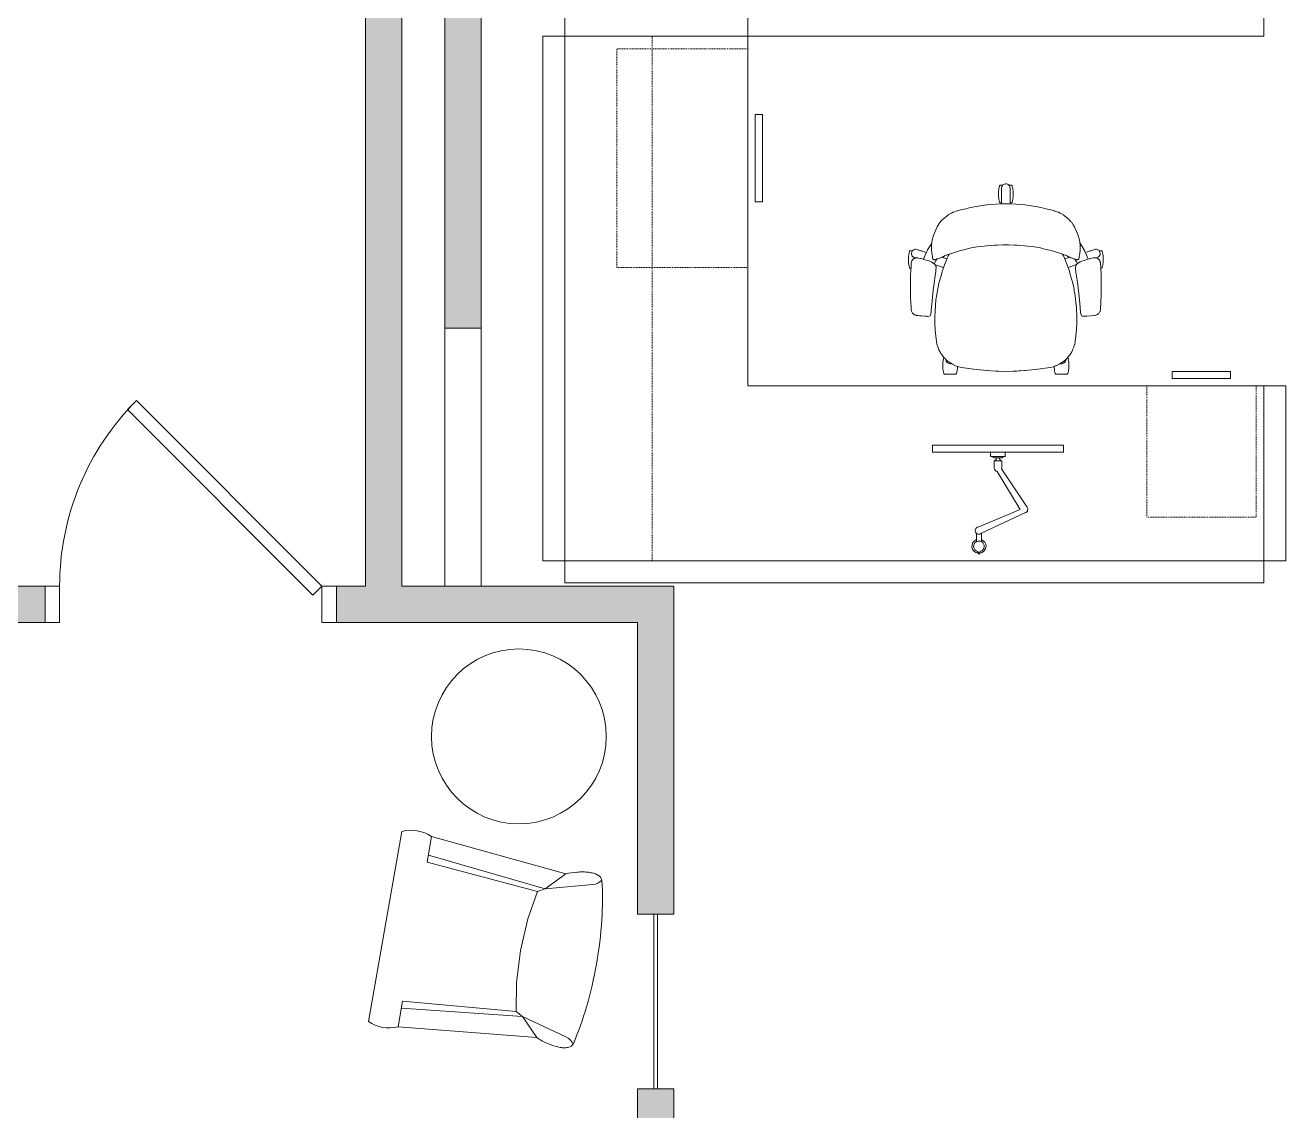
# Model space of a CAD drawing. Header units: inches. Extents: x -675 to 1187, y -924 to 1124.
# Drawn here: x 426.1 to 599.2, y 794.6 to 943.5 of the extents above; entities that cross this region are included whole.
import ezdxf

# ---------------------------------------------------------------- set-up
doc = ezdxf.new("R2010")
doc.units = ezdxf.units.IN
doc.header["$MEASUREMENT"] = 0
doc.linetypes.add('IMPORT-HIDDEN2', pattern=[0.1875, 0.125, -0.0625])
for name, color, linetype, lineweight in [('A-Door-E', 250, 'Continuous', 13), ('A-Furn', 250, 'Continuous', 13), ('A-Furn-Chair', 250, 'Continuous', 13), ('A-Furn-File', 250, 'Continuous', 13), ('A-Furn-Monitor Arm', 7, 'Continuous', 20), ('A-Furn-Panel', 250, 'Continuous', 13), ('A-Furn-Table', 7, 'Continuous', 20), ('A-GLAZ', 151, 'Continuous', 13), ('A-WALL', 113, 'Continuous', 20), ('A-Wall-E', 50, 'Continuous', 9), ('Base_dwg', 8, 'Continuous', 9)]:
    doc.layers.add(name, color=color, linetype=linetype, lineweight=lineweight)

# ---------------------------------------------------------------- blocks, each defined once
blk = doc.blocks.new('Base_dwg_lounge 2-727843-Level 1 Copy 1')
at = {"layer": 'A-Furn-Chair'}
blk.add_line((13.25, 0), (-13.25, 0), dxfattribs=at)
at = {"layer": 'A-Furn-Chair', "flags": 128}
for points in [[(-10.62, 27.08), (-8.89, 20.72), (-8.38, 19.76), (-4.44, 19.09), (0, 18.87), (4.44, 19.09), (8.38, 19.76)], [(10.62, 27.08), (8.89, 20.72), (8.38, 19.76), (9.69, 4.14), (13.25, 4.14), (11.41, 23.16), (8.89, 20.72), (10.67, 4.14)], [(-10.67, 4.14), (-8.89, 20.72), (-11.41, 23.16), (-13.25, 4.14), (-9.69, 4.14), (-8.38, 19.76)]]:
    blk.add_lwpolyline(points, dxfattribs=at)
at = {"layer": 'A-Furn-Chair'}
for centre, radius, start, end in [((-11.11, 27.38), 0.888, 109.7153, 157.3595), ((-12.59, 26.55), 2.04, 15.1703, 54.8215), ((12.52, 26.59), 1.97, 124.3971, 165.6111), ((11.11, 27.38), 0.888, 22.6409, 70.2852), ((-8.65, 2.07), 5.04, 155.7658, 204.2342), ((8.65, 2.07), 5.04, 335.7658, 24.2342)]:
    blk.add_arc(centre, radius, start, end, dxfattribs=at)
for points, knots in [([(-11.41, 28.22), (-9.65, 28.63), (-5.86, 29.29), (0, 29.54), (5.86, 29.29), (9.65, 28.63), (11.41, 28.22)], [0, 0, 0, 0, 5.442338, 11.499691, 17.557045, 22.999375, 22.999375, 22.999375, 22.999375]), ([(-11.41, 23.16), (-11.62, 23.65), (-11.88, 24.41), (-12.1, 25.44), (-12.18, 26.18), (-12.18, 26.86), (-12.09, 27.38), (-11.97, 27.64), (-11.93, 27.72)], [0, 0, 0, 0, 1.602375, 2.40059, 3.155666, 3.841373, 4.440285, 4.707614, 4.707614, 4.707614, 4.707614]), ([(11.41, 23.16), (11.62, 23.65), (11.88, 24.41), (12.1, 25.44), (12.18, 26.18), (12.18, 26.86), (12.09, 27.38), (11.97, 27.64), (11.93, 27.72)], [0, 0, 0, 0, 1.602375, 2.40059, 3.155666, 3.841373, 4.440285, 4.707614, 4.707614, 4.707614, 4.707614])]:
    blk.add_open_spline(points, degree=3, knots=knots, dxfattribs=at)
blk = doc.blocks.new('Base_dwg__U295-727869-Level 1 Copy 1')
at = {"layer": 'A-Wall-E'}
for points in [[(46.38, -2.5), (46.38, 2.5), (2.5, 2.5), (-2.5, -2.5)], [(86.38, -2.5), (92.88, -2.5), (92.88, 1.25), (90.38, 2.5), (86.38, 2.5)], [(127.72, -2.5), (132.72, 2.5), (95.38, 2.5), (92.88, 1.25), (92.88, -2.5), (94.55, -2.5)]]:
    blk.add_hatch(color=256, dxfattribs=at).paths.add_polyline_path(points, flags=0)
blk.add_line((132.72, 2.5), (95.38, 2.5), dxfattribs=at)
at = {"layer": 'A-Wall-E', "flags": 128}
for points in [[(-2.5, -2.5), (46.38, -2.5), (46.38, 2.5), (2.5, 2.5)], [(90.38, 2.5), (86.38, 2.5), (86.38, -2.5), (92.88, -2.5), (127.72, -2.5)]]:
    blk.add_lwpolyline(points, dxfattribs=at)
blk = doc.blocks.new('Base_dwg__U296-727870-Level 1 Copy 1')
at = {"layer": 'A-Wall-E'}
for points in [[(334.84, -2.5), (340.84, -2.5), (340.84, 2.5), (334.84, 2.5)], [(364.84, 2.5), (364.84, -2.5), (409.84, -2.5), (404.84, 2.5)]]:
    blk.add_hatch(color=256, dxfattribs=at).paths.add_polyline_path(points, flags=0)
at = {"layer": 'A-Wall-E', "flags": 128}
blk.add_lwpolyline([(334.84, 2.5), (334.84, -2.5), (340.84, -2.5), (340.84, 2.5)], close=True, dxfattribs=at)
blk.add_lwpolyline([(404.84, 2.5), (364.84, 2.5), (364.84, -2.5), (409.84, -2.5)], dxfattribs=at)
blk = doc.blocks.new('Base_dwg__U297-727871-Level 1 Copy 1')
at = {"layer": 'A-Wall-E'}
blk.add_hatch(color=256, dxfattribs=at).paths.add_polyline_path([(44.37, -2.5), (44.37, 2.5), (0, 2.5), (0, -2.5)], flags=0)
at = {"layer": 'A-Wall-E', "flags": 128}
blk.add_lwpolyline([(0, 2.5), (0, -2.5), (44.37, -2.5), (44.37, 2.5)], close=True, dxfattribs=at)
blk = doc.blocks.new('Base_dwg__U298-727872-Level 1 Copy 1')
at = {"layer": 'A-Wall-E'}
blk.add_hatch(color=256, dxfattribs=at).paths.add_polyline_path([(81, 0), (79.75, 2.5), (0, 2.5), (0, -2.5), (79.75, -2.5)], flags=0)
at = {"layer": 'A-Wall-E', "flags": 128}
blk.add_lwpolyline([(79.75, 2.5), (0, 2.5), (0, -2.5), (79.75, -2.5)], dxfattribs=at)
blk = doc.blocks.new('Base_dwg__U409-727983-Level 1 Copy 1')
at = {"layer": 'A-Door-E', "flags": 128}
for points in [[(2, 5), (3.24, 3.76), (28.69, 29.22), (27.46, 30.46)], [(2, 0), (0, 0), (0, 5), (2, 5)], [(38, 0), (40, 0), (40, 5), (38, 5)]]:
    blk.add_lwpolyline(points, close=True, dxfattribs=at)
at = {"layer": 'A-Door-E', "color": 50, "lineweight": 9}
blk.add_arc((2, 5), 36, 0, 45, dxfattribs=at)
blk = doc.blocks.new('Base_dwg__U427-728001-Level 1 Copy 1')
at = {"layer": 'A-GLAZ', "color": 50, "lineweight": 9, "flags": 128}
blk.add_lwpolyline([(0, -0.25), (24, -0.25), (24, 0.25), (0, 0.25)], close=True, dxfattribs=at)
blk = doc.blocks.new('Base_dwg__U475-728049-Level 1 Copy 1')
at = {"layer": 'A-WALL', "color": 250, "lineweight": 13, "flags": 128}
blk.add_lwpolyline([(0, 2.5), (0, -2.5), (35.38, -2.5), (35.38, 2.5)], close=True, dxfattribs=at)
blk = doc.blocks.new('Base_dwg_chair 1-728061-Level 1 Copy 1')
at = {"layer": 'A-Furn-Chair'}
for p, q in [((-8.09, 15.45), (-8.78, 15.66)), ((-8.55, 15.74), (-8.56, 15.74)), ((-9.47, 15.4), (-9.83, 14.75))]:
    blk.add_line(p, q, dxfattribs=at)
at = {"layer": 'A-Furn-Chair', "flags": 128}
for points in [[(0.61, 22.99), (0.59, 24.15), (0.59, 24.46), (0.59, 24.6), (0.58, 24.83), (0.58, 24.92), (0.58, 25.05), (0.58, 25.15), (0.57, 25.26), (0.54, 25.37), (0.49, 25.47), (0.42, 25.56), (0.32, 25.64), (0.3, 25.65), (0.22, 25.69), (0.11, 25.72), (0, 25.74), (-0.09, 25.73), (-0.18, 25.71), (-0.2, 25.7), (-0.3, 25.65), (-0.33, 25.63), (-0.4, 25.58), (-0.46, 25.51), (-0.48, 25.49), (-0.54, 25.39), (-0.56, 25.34), (-0.57, 25.28), (-0.59, 25.18), (-0.59, 25.15), (-0.59, 24.99), (-0.59, 24.74), (-0.59, 24.6), (-0.59, 24.46), (-0.6, 24.15), (-0.61, 23.08), (-0.61, 22.99), (-1.4, 22.96), (-2.32, 22.88), (-3.22, 22.77), (-4.07, 22.63), (-4.85, 22.47), (-5.5, 22.32), (-6.17, 22.15), (-6.68, 22.01), (-7.2, 21.84), (-7.22, 21.83), (-7.48, 21.73), (-7.67, 21.63), (-7.87, 21.51), (-7.89, 21.49), (-8.01, 21.38), (-8.04, 21.35), (-8.15, 21.23), (-8.27, 21.17), (-8.57, 20.95), (-8.79, 20.73), (-9.05, 20.41), (-9.29, 20.04), (-9.41, 19.82), (-9.72, 19.18), (-9.92, 18.65), (-10.05, 18.18), (-10.14, 17.79), (-10.18, 17.55), (-10.2, 17.54), (-10.21, 17.52), (-10.48, 17.11), (-10.74, 16.67), (-10.91, 16.32), (-11, 16.15), (-11.01, 16.12), (-11.03, 16.09), (-11.19, 15.7), (-11.21, 15.66), (-11.22, 15.62), (-11.3, 15.39)], [(-0.61, 23.14), (-0.76, 23.14), (-0.82, 23.15), (-0.84, 23.17), (-0.86, 23.19), (-0.89, 23.24), (-0.96, 23.6), (-0.98, 23.78), (-1, 23.97), (-1.01, 24.34), (-1, 24.71), (-0.98, 24.89), (-0.96, 25.07), (-0.89, 25.43), (-0.86, 25.48), (-0.84, 25.5), (-0.82, 25.52), (-0.76, 25.53), (-0.44, 25.53)], [(0.44, 25.53), (0.76, 25.53), (0.81, 25.52), (0.84, 25.5), (0.86, 25.48), (0.88, 25.43), (0.95, 25.07), (0.99, 24.7), (1.01, 24.34), (0.99, 23.97), (0.98, 23.78), (0.95, 23.6), (0.88, 23.24), (0.86, 23.19), (0.84, 23.17), (0.81, 23.15), (0.76, 23.14), (0.61, 23.14)], [(-0.61, 22.99), (-0.46, 22.99), (0, 23), (0.45, 22.99), (1.39, 22.96), (2.32, 22.88), (3.21, 22.77), (4.07, 22.63), (4.84, 22.47), (5.5, 22.32), (6.16, 22.15), (6.68, 22.01), (6.68, 22), (7.2, 21.84), (7.22, 21.83), (7.47, 21.73), (7.67, 21.63), (7.86, 21.51), (7.89, 21.49), (8.01, 21.38), (8.04, 21.35), (8.14, 21.23), (8.27, 21.17), (8.47, 21.01), (8.57, 20.94), (8.69, 20.83), (8.75, 20.77), (8.8, 20.71), (8.92, 20.57), (8.98, 20.49), (9.04, 20.42), (9.04, 20.41), (9.29, 20.03), (9.41, 19.83), (9.47, 19.71), (9.72, 19.18), (9.91, 18.65), (10.05, 18.18), (10.14, 17.77), (10.18, 17.55), (10.19, 17.55), (10.2, 17.53), (10.47, 17.12), (10.78, 16.57), (10.91, 16.32), (11.23, 16.42), (11.51, 16.51), (11.52, 16.52), (11.55, 16.54), (11.6, 16.55), (11.63, 16.55), (11.66, 16.56), (11.79, 16.6), (11.88, 16.62), (12.09, 16.69), (12.21, 16.73), (12.31, 16.75), (12.43, 16.75), (12.54, 16.72), (12.65, 16.68), (12.75, 16.61), (12.8, 16.55), (13.12, 16.55), (13.18, 16.54), (13.2, 16.52), (13.22, 16.5), (13.24, 16.45), (13.32, 16.09), (13.34, 15.84), (13.36, 15.72), (13.37, 15.35), (13.36, 14.98), (13.32, 14.62), (13.24, 14.26), (13.22, 14.21), (13.2, 14.19), (13.18, 14.17), (13.12, 14.16), (13.03, 14.16)], [(-8.97, 15.59), (-9.1, 15.54), (-9.25, 15.49), (-9.34, 15.45), (-9.41, 15.42), (-9.47, 15.4), (-9.52, 15.38), (-9.56, 15.36), (-9.57, 15.36), (-9.59, 15.35), (-9.61, 15.34), (-9.63, 15.33), (-9.63, 15.33), (-9.66, 15.32), (-9.67, 15.32), (-9.69, 15.32), (-9.7, 15.31), (-9.72, 15.31), (-9.73, 15.31), (-9.73, 15.31), (-9.74, 15.31), (-9.74, 15.31), (-9.75, 15.31), (-9.75, 15.31), (-9.76, 15.31), (-9.76, 15.31), (-9.82, 15.32), (-9.85, 15.32), (-9.88, 15.33), (-9.93, 15.35), (-9.94, 15.37), (-9.98, 15.4), (-10.02, 15.45), (-10.02, 15.45), (-10.05, 15.54), (-10.06, 15.59), (-10.07, 15.6), (-10.08, 15.67), (-10.09, 15.75), (-10.09, 15.79), (-10.12, 15.97), (-10.15, 16.22), (-10.2, 16.77), (-10.22, 16.99), (-10.22, 17.07), (-10.22, 17.15), (-10.22, 17.17), (-10.22, 17.2), (-10.2, 17.42), (-10.19, 17.47), (-10.18, 17.55)], [(8.08, 15.44), (8.78, 15.66), (8.68, 15.7), (8.68, 15.7), (8.67, 15.7), (8.66, 15.7), (8.64, 15.71), (8.63, 15.72), (8.59, 15.73), (8.58, 15.73), (8.57, 15.74), (8.55, 15.74), (8.51, 15.76), (8.48, 15.78), (8.46, 15.79), (8.4, 15.83), (8.4, 15.83), (8.39, 15.84), (7.79, 16.06), (7.07, 16.31), (6.22, 16.57), (5.76, 16.69), (5.18, 16.83), (4.74, 16.93), (4.19, 17.03), (3.61, 17.12), (2.97, 17.2), (2.59, 17.24), (1.91, 17.29), (1.57, 17.31), (1.18, 17.33), (0.4, 17.35), (-0.41, 17.35), (-1.18, 17.33), (-1.55, 17.31), (-1.91, 17.29), (-2.65, 17.23), (-2.98, 17.2), (-3.61, 17.12), (-4.19, 17.03), (-4.74, 16.93), (-5.27, 16.81), (-5.76, 16.69), (-6.23, 16.57), (-7.07, 16.31), (-7.79, 16.06), (-8.4, 15.83), (-8.46, 15.79), (-8.49, 15.78), (-8.52, 15.76), (-8.55, 15.74), (-8.6, 15.73)], [(10.18, 17.55), (10.2, 17.45), (10.22, 17.17), (10.22, 17.14), (10.22, 17.11), (10.22, 17.06), (10.22, 17.03), (10.21, 16.98), (10.21, 16.88), (10.19, 16.62), (10.14, 16.22), (10.11, 15.97), (10.09, 15.79), (10.07, 15.65), (10.06, 15.59), (10.05, 15.54), (10.01, 15.45), (9.96, 15.38), (9.92, 15.35), (9.88, 15.33), (9.85, 15.32), (9.76, 15.31), (9.75, 15.31), (9.75, 15.31), (9.74, 15.31), (9.74, 15.31), (9.74, 15.31), (9.73, 15.31), (9.73, 15.31), (9.72, 15.31), (9.72, 15.31), (9.72, 15.31), (9.72, 15.31), (9.72, 15.31), (9.72, 15.31), (9.72, 15.31), (9.7, 15.31), (9.69, 15.31), (9.66, 15.32), (9.65, 15.32), (9.63, 15.33), (9.61, 15.34), (9.59, 15.34), (9.58, 15.35), (9.57, 15.36), (9.56, 15.36), (9.55, 15.36), (9.51, 15.38), (9.4, 15.42), (9.33, 15.45), (9.24, 15.49), (9.15, 15.52), (9.1, 15.54), (8.96, 15.59), (8.94, 15.6), (8.78, 15.66)], [(-10.91, 16.32), (-11.23, 16.42), (-11.52, 16.51), (-11.53, 16.52), (-11.55, 16.54), (-11.6, 16.55), (-11.64, 16.55), (-11.67, 16.56), (-11.79, 16.6), (-11.88, 16.62), (-11.97, 16.65), (-12.09, 16.69), (-12.18, 16.72), (-12.29, 16.75), (-12.4, 16.75), (-12.52, 16.73), (-12.59, 16.71), (-12.63, 16.69), (-12.73, 16.63), (-12.75, 16.61), (-12.81, 16.55), (-13.13, 16.55), (-13.18, 16.54), (-13.21, 16.52), (-13.23, 16.5), (-13.25, 16.45), (-13.32, 16.09), (-13.36, 15.7), (-13.38, 15.35), (-13.36, 14.96), (-13.32, 14.62), (-13.25, 14.26), (-13.23, 14.21), (-13.21, 14.19), (-13.18, 14.17), (-13.13, 14.16), (-13.04, 14.16)], [(-12.81, 16.55), (-12.86, 16.49), (-12.88, 16.46), (-12.92, 16.36), (-12.92, 16.35), (-12.95, 16.26), (-12.95, 16.15), (-12.94, 16.04), (-12.93, 16), (-12.9, 15.92), (-12.84, 15.82), (-12.76, 15.73), (-12.72, 15.7), (-12.67, 15.66), (-12.57, 15.62), (-12.55, 15.61), (-12.45, 15.58), (-12.4, 15.56), (-12.37, 15.55)], [(-7.77, 16.06), (-7.78, 16.06), (-7.78, 16.05), (-7.91, 15.83), (-7.92, 15.8), (-8.04, 15.55), (-8.11, 15.4), (-8.2, 15.17), (-8.41, 14.62), (-8.51, 14.35), (-8.6, 14.11), (-8.62, 14.03), (-8.69, 13.82), (-8.74, 13.67), (-8.94, 12.99), (-9.18, 12.09), (-9.49, 10.54), (-9.59, 9.8), (-9.68, 9.02), (-9.76, 7.55), (-9.75, 6.61), (-9.71, 5.67), (-9.63, 4.84), (-9.54, 4.11), (-9.46, 3.73), (-9.34, 3.35), (-9.18, 2.94), (-8.97, 2.57), (-8.91, 2.46), (-8.84, 2.35), (-8.75, 2.23), (-8.64, 2.08), (-8.59, 2.02), (-8.41, 1.82), (-8.29, 1.7), (-8.22, 1.63), (-8.15, 1.57), (-8.12, 1.54), (-8.04, 1.46), (-7.69, 1.2), (-7.31, 0.97), (-6.91, 0.78), (-6.5, 0.64), (-6.07, 0.54), (-5.07, 0.38), (-4.06, 0.24), (-3.05, 0.14), (-2.61, 0.1), (-2.61, 0.1), (-2.54, 0.1), (-2.04, 0.06), (-1.38, 0.03), (-1.33, 0.03), (-1.02, 0.02), (0, 0), (1.01, 0.02), (1.53, 0.04), (1.82, 0.05), (2.03, 0.06), (2.57, 0.1), (2.68, 0.11), (3.05, 0.14), (4.06, 0.24), (5.07, 0.38), (6.07, 0.54), (6.5, 0.64), (6.77, 0.74), (6.91, 0.78), (7.31, 0.97), (7.68, 1.2), (8.04, 1.46), (8.36, 1.77)], [(-8.6, 15.73), (-8.69, 15.7), (-8.79, 15.66), (-8.97, 15.59), (-8.94, 15.6)], [(8.51, 1.94), (8.65, 2.1), (8.74, 2.22), (8.81, 2.32), (8.91, 2.46), (8.95, 2.54), (9.04, 2.69), (9.13, 2.84), (9.17, 2.94), (9.3, 3.25), (9.33, 3.32), (9.34, 3.35), (9.4, 3.55), (9.44, 3.67), (9.44, 3.68), (9.45, 3.7), (9.45, 3.73), (9.47, 3.78), (9.5, 3.95), (9.52, 4.08), (9.52, 4.09), (9.53, 4.11), (9.63, 4.88), (9.7, 5.68), (9.75, 6.59), (9.75, 7.61), (9.71, 8.52), (9.7, 8.76), (9.63, 9.47), (9.58, 9.92), (9.51, 10.4), (9.39, 11.07), (9.36, 11.26), (9.18, 12.08), (9.06, 12.54), (8.94, 12.99), (8.84, 13.34), (8.69, 13.82), (8.54, 14.26), (8.04, 15.55), (7.9, 15.83), (7.77, 16.06)], [(9.71, 14.65), (9.74, 14.69), (9.75, 14.7), (10, 14.92), (10.03, 14.94), (10.05, 14.95), (10.1, 14.98), (10.13, 14.99), (10.15, 15), (10.21, 15.02), (10.33, 15.07), (10.43, 15.11), (10.74, 15.23), (10.75, 15.23), (11.25, 15.39), (11.45, 15.44), (11.59, 15.48), (11.62, 15.48), (11.98, 15.56), (12.06, 15.57), (12.16, 15.58), (12.22, 15.58), (12.22, 15.58), (12.26, 15.58), (12.35, 15.57), (12.39, 15.56), (12.52, 15.52), (12.54, 15.52), (12.61, 15.48), (12.64, 15.47), (12.67, 15.45), (12.73, 15.4), (12.77, 15.36), (12.84, 15.27), (12.9, 15.18), (12.93, 15.1), (12.96, 15.02), (12.97, 14.95), (12.99, 14.87), (13.03, 14.21), (13.04, 14.05), (13.07, 13.38), (13.1, 12.34), (13.11, 11.39), (13.09, 10.45), (13.05, 9.51), (12.98, 8.46), (12.96, 8.36), (12.94, 8.28), (12.92, 8.21), (12.87, 8.11), (12.82, 8.03), (12.75, 7.96), (12.69, 7.89), (12.62, 7.84), (12.57, 7.81), (12.48, 7.76), (12.44, 7.74), (12.36, 7.72), (12.32, 7.71), (12.26, 7.7), (11.98, 7.67), (11.7, 7.64), (11.14, 7.59), (11.08, 7.58), (10.95, 7.57), (10.83, 7.57), (10.74, 7.57), (10.53, 7.58), (10.41, 7.64), (10.4, 7.65), (10.32, 7.74), (10.32, 7.76), (10.28, 7.88), (10.28, 7.91), (10.25, 8.12), (10.14, 9.36), (10, 10.68), (9.82, 12.25), (9.63, 13.59), (9.61, 13.75), (9.58, 13.99), (9.57, 14.17), (9.57, 14.31), (9.58, 14.38), (9.62, 14.5), (9.66, 14.58), (9.7, 14.64), (9.71, 14.65), (8.54, 14.26)], [(10.91, 16.32), (11, 16.14), (11.01, 16.11), (11.18, 15.72), (11.29, 15.4)], [(12.8, 16.55), (12.84, 16.51), (12.88, 16.43), (12.92, 16.34), (12.94, 16.23), (12.95, 16.19), (12.95, 16.12), (12.93, 16.01), (12.88, 15.9), (12.86, 15.86), (12.82, 15.8), (12.73, 15.71), (12.64, 15.65), (12.54, 15.61), (12.39, 15.56)], [(-9.73, 14.66), (-9.52, 14.59), (-8.54, 14.26)], [(9.46, 15.4), (9.68, 15.04), (9.82, 14.76)], [(-8.52, 1.94), (-8.53, 1.92), (-8.6, 1.51), (-8.64, 1.16), (-8.65, 1.04), (-8.65, 0.82), (-8.65, 0.64), (-8.63, 0.33), (-8.6, 0.08), (-8.53, -0.28), (-8.5, -0.33), (-8.48, -0.35), (-8.46, -0.36), (-8.41, -0.38), (-6.88, -0.38), (-6.83, -0.36), (-6.8, -0.35), (-6.78, -0.33), (-6.76, -0.28), (-6.69, 0.1), (-6.65, 0.45), (-6.64, 0.69)], [(8.36, 1.77), (8.51, 1.94), (8.52, 1.92), (8.59, 1.56), (8.63, 1.19), (8.65, 0.82), (8.65, 0.82), (8.63, 0.45), (8.59, 0.08), (8.52, -0.28), (8.5, -0.33), (8.48, -0.35), (8.45, -0.36), (8.4, -0.38), (6.88, -0.38), (6.82, -0.36), (6.8, -0.35), (6.78, -0.33), (6.76, -0.28), (6.69, 0.08), (6.66, 0.28), (6.64, 0.46), (6.64, 0.6), (6.63, 0.69)], [(-8.23, 1.64), (-8.23, 1.58), (-8.22, 1.53), (-8.19, 1.43), (-8.18, 1.4), (-8.14, 1.32), (-8.1, 1.26), (-8.08, 1.24), (-8, 1.16), (-7.99, 1.16), (-7.91, 1.11), (-7.83, 1.07), (-7.81, 1.07), (-7.7, 1.05), (-7.66, 1.05), (-7.58, 1.05), (-7.49, 1.06), (-7.48, 1.07)], [(7.47, 1.07), (7.54, 1.05), (7.62, 1.05), (7.71, 1.05), (7.79, 1.07), (7.92, 1.12), (7.98, 1.16), (8.05, 1.22), (8.1, 1.27), (8.14, 1.32), (8.18, 1.4), (8.2, 1.47), (8.22, 1.53), (8.22, 1.58), (8.22, 1.64)]]:
    blk.add_lwpolyline(points, dxfattribs=at)
blk.add_lwpolyline([(-9.82, 14.74), (-9.78, 14.71), (-9.75, 14.68), (-9.71, 14.63), (-9.67, 14.57), (-9.62, 14.48), (-9.59, 14.39), (-9.58, 14.33), (-9.57, 14.3), (-9.57, 14.23), (-9.58, 14.15), (-9.59, 14.01), (-9.59, 13.98), (-9.59, 13.95), (-9.59, 13.94), (-9.59, 13.91), (-9.6, 13.89), (-9.6, 13.86), (-9.6, 13.83), (-9.6, 13.82), (-9.61, 13.79), (-9.62, 13.74), (-9.63, 13.65), (-9.74, 12.9), (-9.81, 12.34), (-9.82, 12.26), (-9.84, 12.13), (-9.85, 12.02), (-9.91, 11.55), (-10.06, 10.21), (-10.12, 9.64), (-10.13, 9.53), (-10.15, 9.27), (-10.24, 8.35), (-10.26, 8.11), (-10.28, 7.89), (-10.33, 7.72), (-10.41, 7.63), (-10.53, 7.57), (-10.74, 7.55), (-10.84, 7.55), (-10.95, 7.56), (-11.08, 7.57), (-11.14, 7.57), (-11.57, 7.61), (-11.72, 7.62), (-11.85, 7.64), (-12.07, 7.66), (-12.27, 7.68), (-12.32, 7.69), (-12.36, 7.7), (-12.42, 7.72), (-12.48, 7.74), (-12.52, 7.76), (-12.57, 7.79), (-12.59, 7.8), (-12.63, 7.83), (-12.66, 7.85), (-12.69, 7.88), (-12.71, 7.9), (-12.72, 7.91), (-12.76, 7.95), (-12.8, 8), (-12.85, 8.06), (-12.91, 8.16), (-12.95, 8.26), (-12.97, 8.36), (-12.98, 8.45), (-13.01, 8.86), (-13.05, 9.4), (-13.08, 10.13), (-13.1, 11), (-13.11, 11.7), (-13.1, 12.56), (-13.09, 13.18), (-13.06, 13.86), (-13.02, 14.4), (-13.01, 14.66), (-12.99, 14.85), (-12.96, 15.01), (-12.94, 15.08), (-12.9, 15.16), (-12.82, 15.3), (-12.78, 15.34), (-12.74, 15.38), (-12.68, 15.43), (-12.62, 15.47), (-12.55, 15.5), (-12.47, 15.52), (-12.39, 15.55), (-12.38, 15.55), (-12.32, 15.56), (-12.26, 15.57), (-12.22, 15.57), (-12.17, 15.57), (-12.08, 15.56), (-11.99, 15.54), (-11.78, 15.5), (-11.65, 15.47), (-11.49, 15.44), (-11.33, 15.39), (-11.28, 15.38), (-11.17, 15.35), (-11.17, 15.35), (-11.07, 15.32), (-10.76, 15.22), (-10.75, 15.21), (-10.58, 15.15), (-10.44, 15.1), (-10.34, 15.06), (-10.24, 15.02), (-10.16, 14.98), (-10.1, 14.96), (-10.08, 14.95), (-10.05, 14.94), (-10.03, 14.92), (-10.01, 14.9)], close=True, dxfattribs=at)
blk = doc.blocks.new('Base_dwg_Ped file-728062-Level 1 Copy 1')
at = {"layer": 'A-Furn-File', "linetype": 'IMPORT-HIDDEN2', "flags": 128}
blk.add_lwpolyline([(-7.5, 0), (7.5, 0), (7.5, 18), (-7.5, 18)], close=True, dxfattribs=at)
at = {"layer": 'A-Furn-File', "flags": 128}
blk.add_lwpolyline([(-4, -2), (4, -2), (4, -1), (-4, -1)], close=True, dxfattribs=at)
blk = doc.blocks.new('Base_dwg_ped file 30-728063-Level 1 Copy 1')
at = {"layer": 'A-Furn-File', "linetype": 'IMPORT-HIDDEN2', "flags": 128}
blk.add_lwpolyline([(-15, 0), (15, 0), (15, 18), (-15, 18)], close=True, dxfattribs=at)
at = {"layer": 'A-Furn-File', "flags": 128}
blk.add_lwpolyline([(-6, -2), (6, -2), (6, -1), (-6, -1)], close=True, dxfattribs=at)
blk = doc.blocks.new('Base_dwg_Monitor Arm-728064-Level 1 Copy 1')
at = {"layer": 'A-Furn-Monitor Arm'}
for p, q in [((2.23, 11.81), (2.23, 11.71)), ((2.99, 11.71), (2.99, 11.81)), ((6.61, 5.34), (3.11, 10.63)), ((0.36, 1.78), (6.41, 4.61)), ((-0.34, 0.63), (-0.34, 1.76)), ((0.33, 0.63), (0.33, 1.76)), ((0.01, 1.64), (0, 1.63))]:
    blk.add_line(p, q, dxfattribs=at)
at = {"layer": 'A-Furn-Monitor Arm', "flags": 128}
blk.add_lwpolyline([(11.61, 12.89), (11.61, 13.89), (-6.39, 13.89), (-6.39, 12.89)], close=True, dxfattribs=at)
for points in [[(1.6, 12.4), (1.6, 12.8), (1.6, 12.89), (3.62, 12.89), (3.62, 12.8), (3.62, 12.4)], [(1.69, 12.31), (1.72, 12.31), (3.51, 12.31), (3.54, 12.31)], [(2.17, 12.12), (2.61, 12.12), (3.06, 12.12)], [(2.1, 10.76), (2.1, 11.59), (2.1, 11.71), (3.13, 11.71), (3.13, 11.59), (3.13, 10.76)], [(-0.04, 2.67), (5.66, 5.04), (2.52, 10.25)], [(-0.19, -0.7), (-0.19, -0.8), (0, -0.8), (0.18, -0.8), (0.18, -0.7)], [(-0.12, -0.8), (-0.12, -1.02), (0.11, -1.02), (0.11, -0.8)]]:
    blk.add_lwpolyline(points, dxfattribs=at)
at = {"layer": 'A-Furn-Monitor Arm'}
for centre, radius, start, end in [((1.69, 12.4), 0.0847, 179.9988, 269.9988), ((1.76, 12.05), 0.265, 38.9002, 87.4088), ((2.18, 12.41), 0.289, 223.7616, 269.9988), ((2.01, 12.13), 0.402, 326.8813, 359.5567), ((3.22, 12.13), 0.402, 180.441, 213.1164), ((3.05, 12.41), 0.289, 269.9988, 316.236), ((3.47, 12.05), 0.265, 92.5889, 141.0975), ((3.54, 12.4), 0.0847, 269.9988, 359.9988), ((2.61, 10.76), 0.517, 179.9988, 259.4033), ((2.16, 12.02), 0.221, 290.0316, 330.0166), ((3.07, 12.02), 0.221, 209.9811, 249.9661), ((2.61, 10.76), 0.517, 345.2144, 359.9988), ((6.2, 5.06), 0.5, 295.0588, 33.5081), ((0, 2.15), 0.517, 93.4282, 314.2909), ((0, 0), 0.971, 110.507, 263.416), ((-0.01, 0), 0.725, 117.4067, 255.7969), ((0, 0), 0.715, 61.7101, 118.2899), ((0, 0), 0.971, 276.584, 0), ((0, 0), 0.725, 284.2121, 62.5843), ((0, 0), 0.971, 360, 69.5355)]:
    blk.add_arc(centre, radius, start, end, dxfattribs=at)
blk = doc.blocks.new('Base_dwg-531197-Level 1 Copy 1')
at = {"layer": 'A-Furn', "linetype": 'IMPORT-HIDDEN2', "flags": 128}
blk.add_lwpolyline([(1513.02, 1794), (1513.02, 1866), (1501.02, 1866), (1501.02, 1794)], close=True, dxfattribs=at)
at = {"layer": 'A-Furn', "flags": 128}
blk.add_lwpolyline([(1501.02, 1794), (1501.02, 1866), (1526.15, 1866), (1526.15, 1842), (1526.15, 1818), (1597.02, 1818), (1597.02, 1794)], close=True, dxfattribs=at)
at = {"layer": 'A-Furn-Panel', "flags": 128}
for points in [[(1501.02, 1866), (1597.02, 1866), (1597.02, 1869), (1501.02, 1869), (1501.02, 1866), (1526.15, 1866), (1526.15, 1869), (1501.02, 1869)], [(1498.02, 1794), (1501.02, 1794), (1501.02, 1866), (1498.02, 1866)], [(1600.02, 1794), (1597.02, 1794), (1597.02, 1818), (1600.02, 1818)], [(1501.02, 1791), (1501.02, 1794), (1597.02, 1794), (1597.02, 1791)]]:
    blk.add_lwpolyline(points, close=True, dxfattribs=at)
at = {"layer": 'A-Furn-Table'}
blk.add_circle((1494.72, 1769.9), 12, dxfattribs=at)
for name, p, rotation in [('Base_dwg__U298-727872-Level 1 Copy 1', (1476.17, 1870.28), 270), ('Base_dwg__U297-727871-Level 1 Copy 1', (1487.04, 1870.28), 270), ('Base_dwg__U475-728049-Level 1 Copy 1', (1487.04, 1825.91), 270), ('Base_dwg__U296-727870-Level 1 Copy 1', (1513.51, 1380.69), 90.00000000000017), ('Base_dwg__U427-728001-Level 1 Copy 1', (1513.51, 1745.53), 270.0000000000001)]:
    blk.add_blockref(name, p, dxfattribs=dict(rotation=rotation))
at = {"extrusion": (0, 0, -1), "zscale": -1}
for name, p, rotation in [('Base_dwg_ped file 30-728063-Level 1 Copy 1', (-1526.15, 1849.26), 270), ('Base_dwg_Ped file-728062-Level 1 Copy 1', (-1588.43, 1818), 180), ('Base_dwg_lounge 2-727843-Level 1 Copy 1', (-1476.36, 1743.82), 100)]:
    blk.add_blockref(name, p, dxfattribs=dict(at, rotation=rotation))
for name, p in [('Base_dwg_chair 1-728061-Level 1 Copy 1', (1561.58, 1820)), ('Base_dwg_Monitor Arm-728064-Level 1 Copy 1', (1557.89, 1796)), ('Base_dwg__U295-727869-Level 1 Copy 1', (1383.29, 1788.03))]:
    blk.add_blockref(name, p)
blk.add_blockref('Base_dwg__U409-727983-Level 1 Copy 1', (-1469.67, 1785.53), dxfattribs=at)

msp = doc.modelspace()

# ---------------------------------------------------------------- block references
at = {"layer": 'Base_dwg', "color": 7, "lineweight": 20}
msp.add_blockref('Base_dwg-531197-Level 1 Copy 1', (-1000.79, -923.95), dxfattribs=at)

doc.saveas('drawing.dxf')
